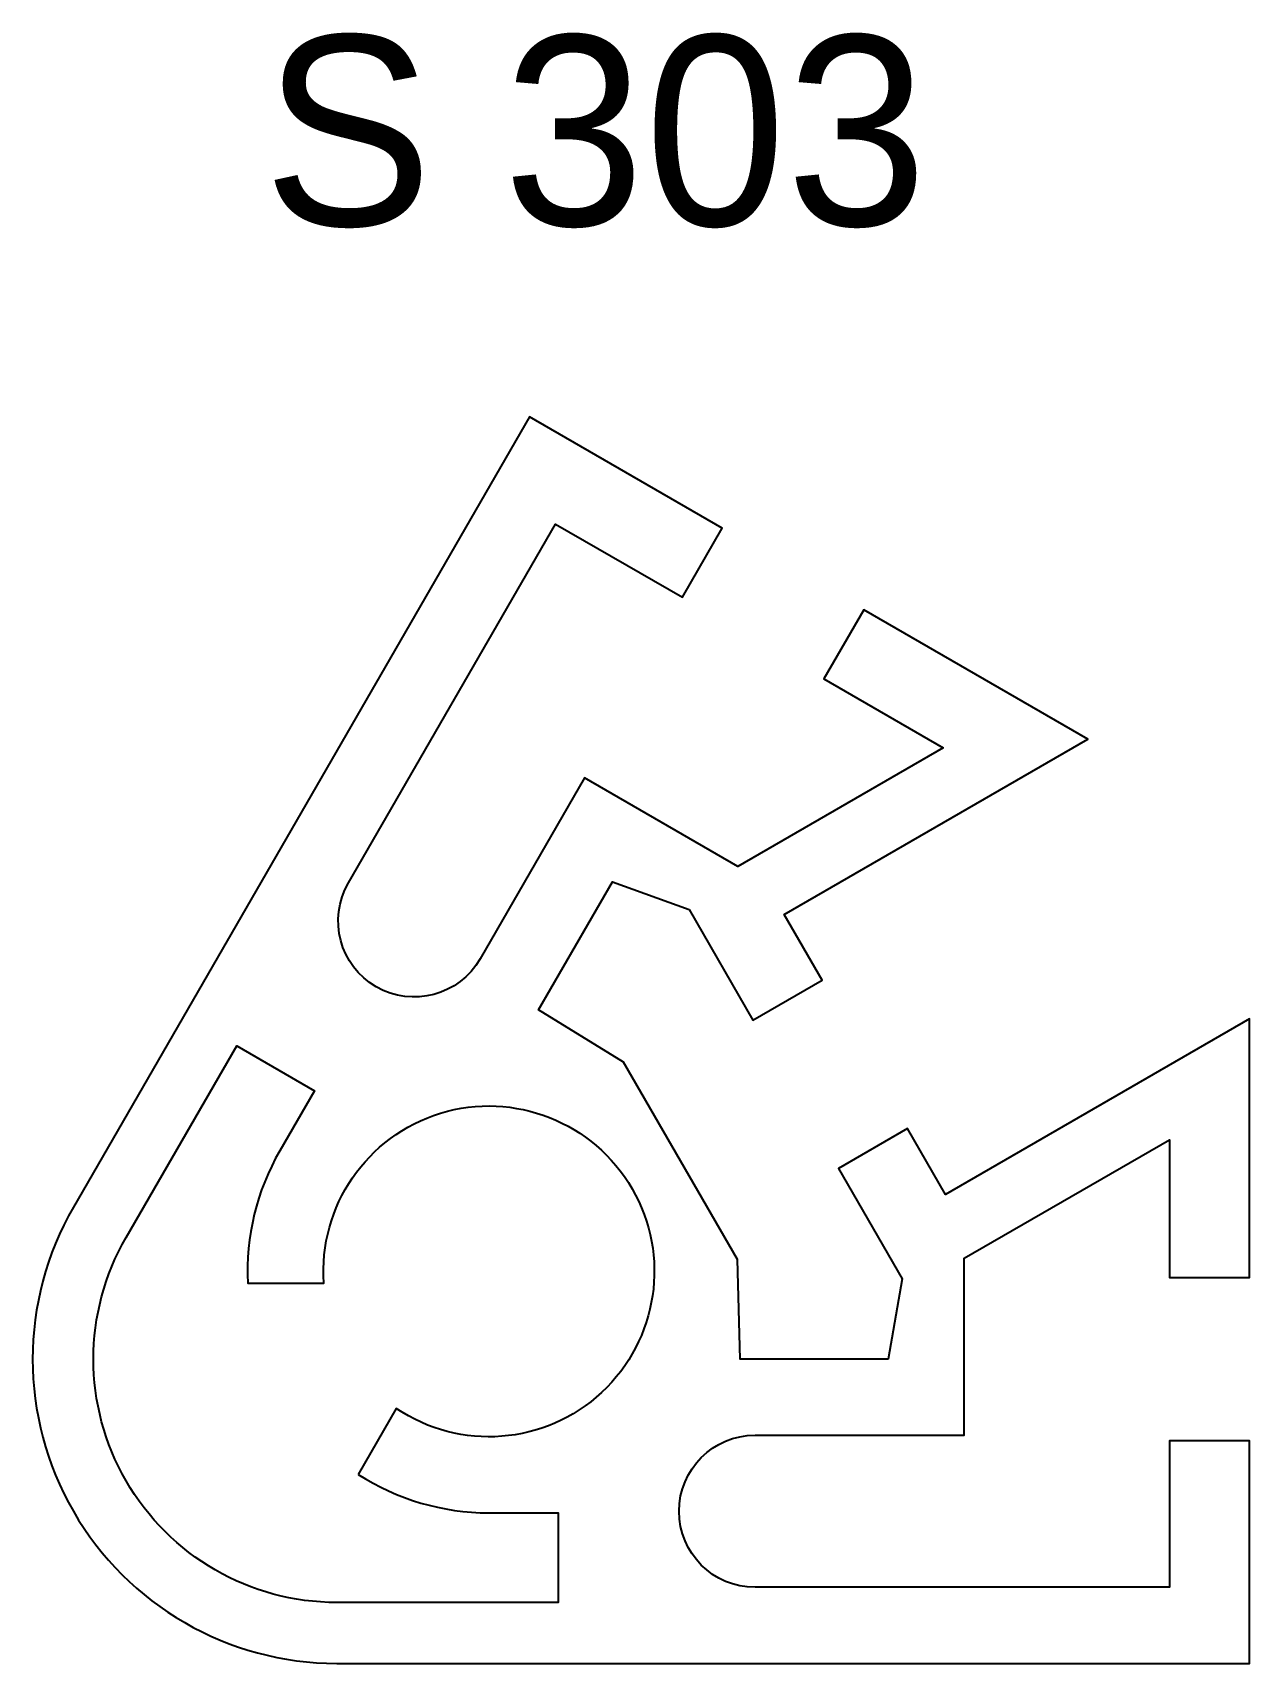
# Model space of a CAD drawing. Header units: millimetres. Extents: x -12 to 20, y -10.3 to 32.6.
import ezdxf

# ---------------------------------------------------------------- set-up
doc = ezdxf.new("R2010")
doc.units = ezdxf.units.MM
doc.header["$LTSCALE"] = 0.0125
doc.layers.add('Profil', color=7, linetype='Continuous')
doc.layers.add('Text_erfasst', color=3, linetype='Continuous')
doc.styles.add('gs25', font='gsimplex.shx', dxfattribs={"height": 25})

msp = doc.modelspace()

# ---------------------------------------------------------------- linework, layer by layer
at = {"layer": 'Profil'}
for points in [[(-10.928, 1.691, 0.267949), (-10.928, -6.309, 0.267949), (-4, -10.309), (20, -10.309), (20, -4.459), (17.9, -4.459), (17.9, -8.309), (7, -8.309, -1), (7, -4.309), (12.5, -4.309), (12.5, 0.346), (17.9, 3.464), (17.9, -0.159), (20, -0.159), (20, 6.64), (12.011, 2.027), (11.011, 3.759), (9.193, 2.709), (10.872, -0.199), (10.5, -2.309), (6.607, -2.309), (6.537, 0.31), (5.037, 2.908), (3.537, 5.506), (1.303, 6.876), (3.25, 10.248), (5.263, 9.515), (6.943, 6.606), (8.761, 7.656), (7.761, 9.389), (15.75, 14.001), (9.862, 17.4), (8.812, 15.582), (11.95, 13.77), (6.55, 10.652), (2.518, 12.98), (-0.232, 8.217, -1), (-3.696, 10.217), (1.754, 19.657), (5.088, 17.732), (6.138, 19.55), (1.072, 22.475)], [(-3.439, -5.338, 0.14407), (0, -6.35), (1.82, -6.35), (1.82, -8.709), (-4, -8.709, -0.267949), (-9.543, -5.509, -0.267949), (-9.543, 0.891), (-6.632, 5.931), (-4.589, 4.752), (-5.499, 3.175, 0.14407), (-6.342, -0.309), (-4.339, -0.309, -0.795997), (3.767, 2.175, -0.795997), (-2.437, -3.603)]]:
    msp.add_lwpolyline(points, format="xyb", close=True, dxfattribs=at)

# ---------------------------------------------------------------- texts
at = {"layer": 'Text_erfasst', "style": 'gs25'}
msp.add_text('S 303', height=5, dxfattribs=at).set_placement((-5.941, 27.507))

doc.saveas('drawing.dxf')
